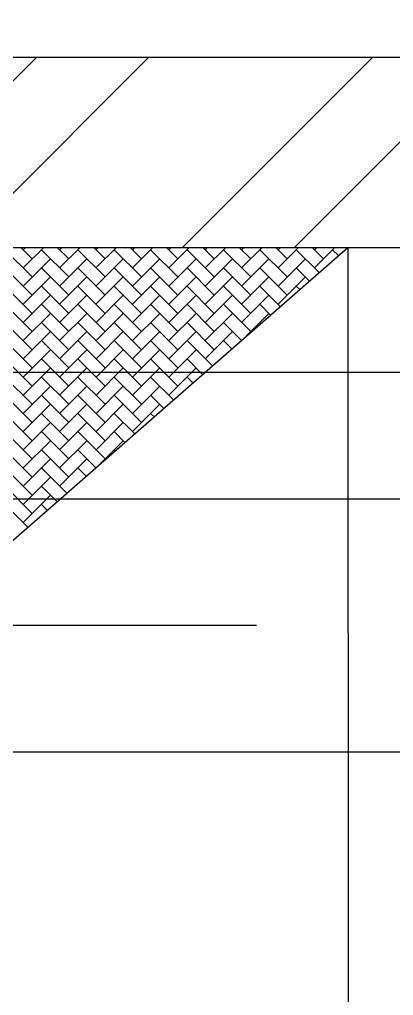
# Model space of a CAD drawing. Header units: inches. Extents: x 568069 to 582716, y 126565 to 132228.
# Drawn here: x 576105.8 to 576135.3, y 131364.2 to 131441.3 of the extents above; entities that cross this region are included whole.
import ezdxf

# ---------------------------------------------------------------- set-up
doc = ezdxf.new("R2010")
doc.units = ezdxf.units.IN
doc.header["$MEASUREMENT"] = 0
doc.linetypes.add('DASHDOT2', pattern=[0.5, 0.25, -0.125, 0, -0.125])
for name, color, linetype in [('L.V C.T', 6, 'Continuous'), ('PANEL', 3, 'Continuous'), ('wall sofal', 1, 'Continuous'), ('win', 1, 'Continuous')]:
    doc.layers.add(name, color=color, linetype=linetype)

# ---------------------------------------------------------------- blocks, each defined once
blk = doc.blocks.new('panel80X70X200')
at = {"layer": 'PANEL', "lineweight": -2, "ltscale": 2}
for p, q in [((40, 0), (-40, -70)), ((-40, -70), (-40, 0)), ((40, -70), (-40, -70))]:
    blk.add_line(p, q, dxfattribs=at)
at = {"layer": 'PANEL', "color": 30, "lineweight": -2, "ltscale": 2}
for p, q in [((-16.52, -50.421), (-14.364, -48.266)), ((-12.928, -49.702), (-14.736, -47.894)), ((-15.801, -49.702), (-16.269, -49.235)), ((-12.928, -51.139), (-15.083, -48.984)), ((-15.801, -51.139), (-17.035, -49.906)), ((-16.52, -51.858), (-14.364, -49.702)), ((-15.801, -52.576), (-17.801, -50.576)), ((-12.928, -52.576), (-15.083, -50.421)), ((-19.393, -53.294), (-17.238, -51.139)), ((-16.52, -53.294), (-14.364, -51.139)), ((-18.675, -52.576), (-19.334, -51.917)), ((-15.801, -54.013), (-17.957, -51.858)), ((-12.928, -54.013), (-15.083, -51.858)), ((-22.267, -54.731), (-20.286, -52.75)), ((-18.675, -54.013), (-20.1, -52.588)), ((-19.393, -54.731), (-17.238, -52.576)), ((-16.52, -54.731), (-14.364, -52.576)), ((-21.549, -54.013), (-21.633, -53.929)), ((-18.675, -55.45), (-20.83, -53.294)), ((-15.801, -55.45), (-17.957, -53.294)), ((-12.928, -55.45), (-15.083, -53.294)), ((-21.549, -55.45), (-22.399, -54.599)), ((-22.267, -56.168), (-20.112, -54.013)), ((-18.675, -56.887), (-20.83, -54.731)), ((-19.393, -56.168), (-17.238, -54.013)), ((-15.801, -56.887), (-17.957, -54.731)), ((-16.52, -56.168), (-14.364, -54.013)), ((-12.928, -56.887), (-15.083, -54.731)), ((-25.141, -57.605), (-22.985, -55.45)), ((-21.549, -56.887), (-23.165, -55.27)), ((-22.267, -57.605), (-20.112, -55.45)), ((-19.393, -57.605), (-17.238, -55.45)), ((-16.52, -57.605), (-14.364, -55.45)), ((-21.549, -58.323), (-23.704, -56.168)), ((-18.675, -58.323), (-20.83, -56.168)), ((-15.801, -58.323), (-17.957, -56.168)), ((-12.928, -58.323), (-15.083, -56.168)), ((-25.141, -59.042), (-22.985, -56.887)), ((-24.422, -56.887), (-24.698, -56.611)), ((-22.267, -59.042), (-20.112, -56.887)), ((-19.393, -59.042), (-17.238, -56.887)), ((-16.52, -59.042), (-14.364, -56.887)), ((-24.422, -58.323), (-25.464, -57.281)), ((-21.549, -59.76), (-23.704, -57.605)), ((-18.675, -59.76), (-20.83, -57.605)), ((-15.801, -59.76), (-17.957, -57.605)), ((-12.928, -59.76), (-15.083, -57.605)), ((-28.014, -60.479), (-25.859, -58.323)), ((-24.422, -59.76), (-26.231, -57.952)), ((-25.141, -60.479), (-22.985, -58.323)), ((-22.267, -60.479), (-20.112, -58.323)), ((-19.393, -60.479), (-17.238, -58.323)), ((-16.52, -60.479), (-14.364, -58.323)), ((-27.296, -59.76), (-27.763, -59.293)), ((-24.422, -61.197), (-26.578, -59.042)), ((-21.549, -61.197), (-23.704, -59.042)), ((-18.675, -61.197), (-20.83, -59.042)), ((-15.801, -61.197), (-17.957, -59.042)), ((-12.928, -61.197), (-15.083, -59.042)), ((-27.296, -61.197), (-28.53, -59.963)), ((-28.014, -61.916), (-25.859, -59.76)), ((-25.141, -61.916), (-22.985, -59.76)), ((-22.267, -61.916), (-20.112, -59.76)), ((-19.393, -61.916), (-17.238, -59.76)), ((-16.52, -61.916), (-14.364, -59.76)), ((-27.296, -62.634), (-29.296, -60.634)), ((-24.422, -62.634), (-26.578, -60.479)), ((-21.549, -62.634), (-23.704, -60.479)), ((-18.675, -62.634), (-20.83, -60.479)), ((-15.801, -62.634), (-17.957, -60.479)), ((-12.928, -62.634), (-15.083, -60.479)), ((-30.888, -63.352), (-28.733, -61.197)), ((-28.014, -63.352), (-25.859, -61.197)), ((-25.141, -63.352), (-22.985, -61.197)), ((-22.267, -63.352), (-20.112, -61.197)), ((-19.393, -63.352), (-17.238, -61.197)), ((-16.52, -63.352), (-14.364, -61.197)), ((-30.17, -62.634), (-30.829, -61.975)), ((-27.296, -64.071), (-29.451, -61.916)), ((-24.422, -64.071), (-26.578, -61.916)), ((-21.549, -64.071), (-23.704, -61.916)), ((-18.675, -64.071), (-20.83, -61.916)), ((-15.801, -64.071), (-17.957, -61.916)), ((-12.928, -64.071), (-15.083, -61.916)), ((-33.762, -64.789), (-31.781, -62.808)), ((-30.17, -64.071), (-31.595, -62.646)), ((-30.888, -64.789), (-28.733, -62.634)), ((-28.014, -64.789), (-25.859, -62.634)), ((-25.141, -64.789), (-22.985, -62.634)), ((-22.267, -64.789), (-20.112, -62.634)), ((-19.393, -64.789), (-17.238, -62.634)), ((-16.52, -64.789), (-14.364, -62.634)), ((-33.043, -64.071), (-33.128, -63.987)), ((-30.17, -65.508), (-32.325, -63.352)), ((-27.296, -65.508), (-29.451, -63.352)), ((-24.422, -65.508), (-26.578, -63.352)), ((-21.549, -65.508), (-23.704, -63.352)), ((-18.675, -65.508), (-20.83, -63.352)), ((-15.801, -65.508), (-17.957, -63.352)), ((-12.928, -65.508), (-15.083, -63.352)), ((-33.043, -65.508), (-33.894, -64.657)), ((-33.762, -66.226), (-31.607, -64.071)), ((-30.888, -66.226), (-28.733, -64.071)), ((-28.014, -66.226), (-25.859, -64.071)), ((-25.141, -66.226), (-22.985, -64.071)), ((-22.267, -66.226), (-20.112, -64.071)), ((-19.393, -66.226), (-17.238, -64.071)), ((-16.52, -66.226), (-14.364, -64.071)), ((-36.635, -67.663), (-34.48, -65.508)), ((-33.043, -66.944), (-34.66, -65.328)), ((-33.762, -67.663), (-31.607, -65.508)), ((-30.17, -66.944), (-32.325, -64.789)), ((-30.888, -67.663), (-28.733, -65.508)), ((-27.296, -66.944), (-29.451, -64.789)), ((-28.014, -67.663), (-25.859, -65.508)), ((-24.422, -66.944), (-26.578, -64.789)), ((-25.141, -67.663), (-22.985, -65.508)), ((-21.549, -66.944), (-23.704, -64.789)), ((-22.267, -67.663), (-20.112, -65.508)), ((-18.675, -66.944), (-20.83, -64.789)), ((-19.393, -67.663), (-17.238, -65.508)), ((-15.801, -66.944), (-17.957, -64.789)), ((-16.52, -67.663), (-14.364, -65.508)), ((-12.928, -66.944), (-15.083, -64.789)), ((-33.043, -68.381), (-35.199, -66.226)), ((-30.17, -68.381), (-32.325, -66.226)), ((-27.296, -68.381), (-29.451, -66.226)), ((-24.422, -68.381), (-26.578, -66.226)), ((-21.549, -68.381), (-23.704, -66.226)), ((-18.675, -68.381), (-20.83, -66.226)), ((-15.801, -68.381), (-17.957, -66.226)), ((-12.928, -68.381), (-15.083, -66.226)), ((-36.635, -69.1), (-34.48, -66.944)), ((-35.917, -66.944), (-36.193, -66.669)), ((-33.762, -69.1), (-31.607, -66.944)), ((-30.888, -69.1), (-28.733, -66.944)), ((-28.014, -69.1), (-25.859, -66.944)), ((-25.141, -69.1), (-22.985, -66.944)), ((-22.267, -69.1), (-20.112, -66.944)), ((-19.393, -69.1), (-17.238, -66.944)), ((-16.52, -69.1), (-14.364, -66.944)), ((-35.917, -68.381), (-36.959, -67.339)), ((-33.043, -69.818), (-35.199, -67.663)), ((-30.17, -69.818), (-32.325, -67.663)), ((-27.296, -69.818), (-29.451, -67.663)), ((-24.422, -69.818), (-26.578, -67.663)), ((-21.549, -69.818), (-23.704, -67.663)), ((-18.675, -69.818), (-20.83, -67.663)), ((-15.801, -69.818), (-17.957, -67.663)), ((-12.928, -69.818), (-15.083, -67.663)), ((-38.973, -70), (-37.354, -68.381)), ((-35.917, -69.818), (-37.725, -68.01)), ((-36.099, -70), (-34.48, -68.381)), ((-33.225, -70), (-31.607, -68.381)), ((-30.352, -70), (-28.733, -68.381)), ((-27.478, -70), (-25.859, -68.381)), ((-24.604, -70), (-22.985, -68.381)), ((-21.73, -70), (-20.112, -68.381)), ((-18.857, -70), (-17.238, -68.381)), ((-15.983, -70), (-14.364, -68.381)), ((-38.791, -69.818), (-39.258, -69.351)), ((-37.172, -70), (-38.072, -69.1)), ((-34.298, -70), (-35.199, -69.1)), ((-31.425, -70), (-32.325, -69.1)), ((-28.551, -70), (-29.451, -69.1)), ((-25.677, -70), (-26.578, -69.1)), ((-22.804, -70), (-23.704, -69.1)), ((-19.93, -70), (-20.83, -69.1)), ((-17.056, -70), (-17.957, -69.1)), ((-14.183, -70), (-15.083, -69.1)), ((-37.536, -70), (-37.354, -69.818)), ((-34.662, -70), (-34.48, -69.818)), ((-31.788, -70), (-31.607, -69.818)), ((-28.915, -70), (-28.733, -69.818)), ((-26.041, -70), (-25.859, -69.818)), ((-23.167, -70), (-22.985, -69.818)), ((-20.294, -70), (-20.112, -69.818)), ((-17.42, -70), (-17.238, -69.818)), ((-14.546, -70), (-14.364, -69.818))]:
    blk.add_line(p, q, dxfattribs=at)

msp = doc.modelspace()

# ---------------------------------------------------------------- hatches: boundary and pattern name
at = {"layer": 'wall sofal'}
h = msp.add_hatch(dxfattribs=at)
h.set_pattern_fill('ANSI32', color=21, scale=50)
h.set_pattern_definition([(45, (34.352, -5.75), (-13.25825215, 13.25825215), []), (45, (43.191, -5.75), (-13.25825215, 13.25825215), [])])
h.paths.add_polyline_path([(576307.987, 131438.29), (575765.487, 131438.29), (575765.487, 131173.789), (575792.487, 131173.789), (575792.487, 131184.29), (575780.487, 131184.29), (575780.487, 131423.29), (576292.987, 131423.29), (576292.987, 131128.289), (576287.987, 131128.289), (576287.987, 131113.289), (576307.987, 131113.289)])
h.paths.add_polyline_path([(575829.987, 131184.29), (575792.487, 131184.29), (575792.487, 131173.789), (575806.848, 131173.789), (575819.487, 131173.789), (575819.487, 131146.789), (575829.987, 131146.789)], flags=17)
h.paths.add_polyline_path([(575838.734, 131113.289), (575838.734, 131128.289), (575829.987, 131128.289), (575829.987, 131146.789), (575819.487, 131146.789), (575819.487, 131119.789), (575819.487, 131113.289)])
h.paths.add_polyline_path([(576076.134, 131113.289), (576076.134, 131128.289), (575958.734, 131128.289), (575958.734, 131113.289)])

# ---------------------------------------------------------------- linework, layer by layer
at = {"layer": 'L.V C.T', "color": 2}
for p, q in [((575859.217, 131413.432), (576292.987, 131413.432)), ((575889.217, 131383.432), (576292.987, 131383.432))]:
    msp.add_line(p, q, dxfattribs=at)
at = {"layer": 'L.V C.T', "color": 5}
msp.add_line((575869.217, 131403.432), (576292.987, 131403.432), dxfattribs=at)
at = {"layer": 'L.V C.T', "linetype": 'DASHDOT2', "ltscale": 140}
msp.add_line((575879.217, 131393.432), (576292.987, 131393.432), dxfattribs=at)
at = {"layer": 'wall sofal', "color": 21}
for p, q in [((576307.987, 131438.29), (575765.487, 131438.29)), ((575780.487, 131423.29), (576292.987, 131423.29))]:
    msp.add_line(p, q, dxfattribs=at)
at = {"layer": 'win', "color": 15}
for radius, end in [(1453.568, 167.913976), (1446.568, 167.913934)]:
    msp.add_arc((575402.664, 130774.097), radius, 53.435848, end, dxfattribs=at)

# ---------------------------------------------------------------- block references
at = {"layer": 'PANEL', "rotation": 180.0067627410678}
msp.add_blockref('panel80X70X200', (576091.732, 131353.286), dxfattribs=at)

doc.saveas('drawing.dxf')
